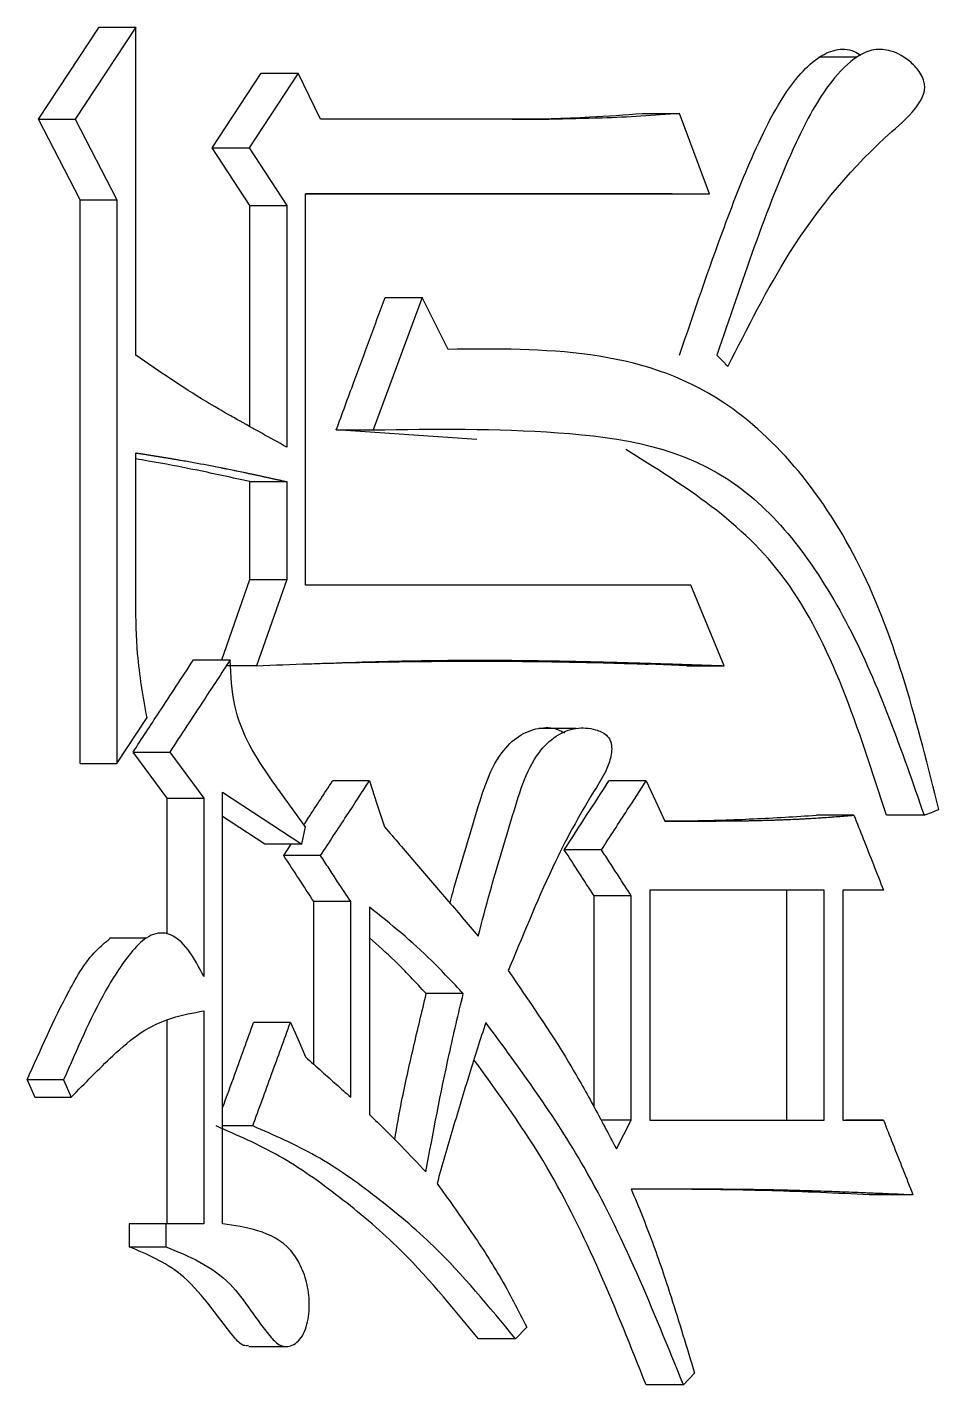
# Model space of a CAD drawing. Header units: millimetres. Extents: x 2687 to 4367, y 1046 to 2234.
# Drawn here: x 3485.92 to 3487.633, y 1381.113 to 1383.666 of the extents above; entities that cross this region are included whole.
import ezdxf

# ---------------------------------------------------------------- set-up
doc = ezdxf.new("R2010")
doc.units = ezdxf.units.MM

msp = doc.modelspace()

# ---------------------------------------------------------------- linework, layer by layer
at = {"color": 7, "linetype": 'Continuous', "lineweight": 25}
for p, q in [((3485.9417, 1383.493), (3486.0555, 1383.6661)), ((3486.1242, 1383.6661), (3486.0103, 1383.493)), ((3486.0555, 1383.6661), (3486.1242, 1383.6661)), ((3486.1242, 1383.0495), (3486.1242, 1383.6661)), ((3487.4793, 1383.6095), (3487.4079, 1383.6095)), ((3486.2681, 1383.439), (3486.3601, 1383.5796)), ((3486.4292, 1383.5796), (3486.3372, 1383.439)), ((3486.3601, 1383.5796), (3486.4292, 1383.5796)), ((3486.4716, 1383.493), (3486.4292, 1383.5796)), ((3487.0763, 1383.5039), (3487.1463, 1383.5039)), ((3487.2022, 1383.3524), (3487.1463, 1383.5039)), ((3485.9417, 1383.493), (3486.0103, 1383.493)), ((3486.0199, 1383.3416), (3485.9417, 1383.493)), ((3486.0103, 1383.493), (3486.0886, 1383.3416)), ((3486.9013, 1383.493), (3486.4716, 1383.493)), ((3486.8315, 1383.493), (3486.9013, 1383.493)), ((3486.2681, 1383.439), (3486.3372, 1383.439)), ((3486.3389, 1383.3308), (3486.2681, 1383.439)), ((3486.3372, 1383.439), (3486.408, 1383.3308)), ((3486.0199, 1383.3416), (3486.0886, 1383.3416)), ((3486.0199, 1382.2815), (3486.0199, 1383.3416)), ((3486.4433, 1383.3524), (3487.2022, 1383.3524)), ((3486.4433, 1382.6168), (3486.4433, 1383.3524)), ((3487.1321, 1383.3524), (3486.4433, 1383.3524)), ((3487.1321, 1383.3524), (3487.2022, 1383.3524)), ((3486.3389, 1383.3308), (3486.408, 1383.3308)), ((3486.3389, 1382.915), (3486.3389, 1383.3308)), ((3486.408, 1383.3308), (3486.408, 1382.8765)), ((3486.6622, 1383.1577), (3486.5705, 1382.9089)), ((3486.5928, 1383.1577), (3486.6622, 1383.1577)), ((3486.7115, 1383.0603), (3486.6622, 1383.1577)), ((3486.7655, 1382.8909), (3486.5012, 1382.9089)), ((3486.5012, 1382.9089), (3486.5705, 1382.9089)), ((3486.1242, 1382.5844), (3486.1242, 1382.8656)), ((3486.3389, 1382.8115), (3486.408, 1382.8115)), ((3486.3389, 1382.6277), (3486.3389, 1382.8115)), ((3486.408, 1382.8115), (3486.408, 1382.6277)), ((3486.2861, 1382.4762), (3486.3389, 1382.6277)), ((3486.3389, 1382.6277), (3486.408, 1382.6277)), ((3486.408, 1382.6277), (3486.3513, 1382.4654)), ((3487.1673, 1382.6168), (3486.4433, 1382.6168)), ((3487.2301, 1382.4654), (3487.1673, 1382.6168)), ((3486.2328, 1382.4762), (3486.3017, 1382.4762)), ((3486.3513, 1382.4654), (3486.2946, 1382.4654)), ((3487.1599, 1382.4654), (3487.0872, 1382.4682)), ((3487.1599, 1382.4654), (3487.2301, 1382.4654)), ((3486.0886, 1382.2815), (3486.1455, 1382.368)), ((3486.9521, 1382.3476), (3486.8814, 1382.3476)), ((3486.1193, 1382.3031), (3486.1882, 1382.3031)), ((3486.1832, 1382.2166), (3486.1193, 1382.3031)), ((3486.1882, 1382.3031), (3486.2521, 1382.2166)), ((3486.0199, 1382.2815), (3486.0886, 1382.2815)), ((3486.5635, 1382.2491), (3486.4942, 1382.2491)), ((3487.0834, 1382.2491), (3487.0134, 1382.2491)), ((3486.2875, 1382.2274), (3486.4363, 1382.1301)), ((3486.1832, 1382.2166), (3486.2521, 1382.2166)), ((3486.1832, 1381.9614), (3486.1832, 1382.2166)), ((3486.2521, 1382.2166), (3486.2521, 1381.8813)), ((3486.3671, 1382.1301), (3486.2875, 1382.1822)), ((3487.4737, 1382.1842), (3487.4032, 1382.1842)), ((3486.4363, 1382.1301), (3486.4433, 1382.1625)), ((3486.4363, 1382.1301), (3486.3671, 1382.1301)), ((3486.4024, 1382.1084), (3486.4166, 1382.1301)), ((3486.9994, 1382.1192), (3486.9296, 1382.1192)), ((3486.4716, 1382.1084), (3486.4024, 1382.1084)), ((3487.4181, 1382.0435), (3487.0904, 1382.0435)), ((3487.0904, 1382.0435), (3487.0904, 1381.6108)), ((3487.3477, 1381.6108), (3487.3477, 1382.0435)), ((3487.4181, 1381.6108), (3487.4181, 1382.0435)), ((3487.5293, 1382.0435), (3487.4529, 1382.0435)), ((3487.4529, 1382.0435), (3487.4529, 1381.6108)), ((3486.5282, 1382.0219), (3486.4589, 1382.0219)), ((3486.4589, 1381.7159), (3486.4589, 1382.0219)), ((3486.5282, 1381.6541), (3486.5282, 1382.0219)), ((3487.0554, 1382.0327), (3486.9855, 1382.0327)), ((3486.9855, 1381.6356), (3486.9855, 1382.0327)), ((3487.0554, 1381.6108), (3487.0554, 1382.0327)), ((3486.5635, 1382.0111), (3486.5635, 1381.6216)), ((3486.1438, 1381.953), (3486.075, 1381.953)), ((3486.7397, 1381.8488), (3486.6701, 1381.8488)), ((3486.2521, 1381.8163), (3486.2521, 1381.4161)), ((3486.1832, 1381.4161), (3486.1832, 1381.7986)), ((3486.415, 1381.7947), (3486.3459, 1381.7947)), ((3485.9889, 1381.6865), (3485.9203, 1381.6865)), ((3485.9203, 1381.6865), (3485.9346, 1381.6541)), ((3485.9889, 1381.6865), (3486.0032, 1381.6541)), ((3485.9346, 1381.6541), (3486.0032, 1381.6541)), ((3487.0554, 1381.6108), (3486.9987, 1381.6108)), ((3487.0904, 1381.6108), (3487.4181, 1381.6108)), ((3487.0904, 1381.6108), (3487.3477, 1381.6108)), ((3487.3477, 1381.6108), (3487.4181, 1381.6108)), ((3487.4529, 1381.6108), (3487.5293, 1381.6108)), ((3487.4529, 1381.6108), (3487.4587, 1381.6108)), ((3487.5293, 1381.6108), (3487.4587, 1381.6108)), ((3487.5847, 1381.4702), (3487.5141, 1381.4702)), ((3486.1811, 1381.4161), (3486.1122, 1381.4161)), ((3486.1122, 1381.4161), (3486.1122, 1381.3728)), ((3486.1811, 1381.4161), (3486.1811, 1381.3728)), ((3486.2521, 1381.4161), (3486.1811, 1381.4161)), ((3486.1122, 1381.3728), (3486.1811, 1381.3728)), ((3486.8381, 1381.1998), (3486.8592, 1381.2214)), ((3486.3369, 1381.1851), (3486.4064, 1381.1851)), ((3487.1533, 1381.1132), (3487.1743, 1381.1349)), ((3487.1533, 1381.1132), (3487.0832, 1381.1132))]:
    msp.add_line(p, q, dxfattribs=at)
at = {"color": 7, "linetype": 'Continuous', "lineweight": 25, "flags": 128}
for points in [[(3486.0886, 1383.3416), (3486.0886, 1382.9212), (3486.0886, 1382.2815)], [(3487.2162, 1383.0495), (3487.2267, 1383.0387), (3487.2371, 1383.0279)], [(3486.5635, 1382.2491), (3486.5776, 1382.2058), (3486.5917, 1382.1625)], [(3487.0834, 1382.2491), (3487.1009, 1382.2112), (3487.1184, 1382.1733)], [(3486.2875, 1381.4161), (3486.2875, 1381.8218), (3486.2875, 1382.2274)], [(3487.6055, 1382.1842), (3487.5768, 1382.1842), (3487.5558, 1382.1842), (3487.5349, 1382.1842)], [(3486.415, 1381.7947), (3486.4292, 1381.7623), (3486.4433, 1381.7298)], [(3487.0274, 1381.5567), (3487.0414, 1381.5838), (3487.0554, 1381.6108)], [(3486.3442, 1381.6), (3486.3268, 1381.6), (3486.3094, 1381.6), (3486.2875, 1381.6)], [(3486.8381, 1381.1998), (3486.8127, 1381.1998), (3486.7905, 1381.1998), (3486.7684, 1381.1998)]]:
    msp.add_lwpolyline(points, dxfattribs=at)
at = {"color": 7, "linetype": 'Continuous', "lineweight": 25}
for points, knots in [([(3487.1461, 1383.0495), (3487.1733, 1383.1299), (3487.2181, 1383.2625), (3487.2884, 1383.4416), (3487.3466, 1383.5534), (3487.4025, 1383.6081), (3487.4383, 1383.6258), (3487.4676, 1383.6258), (3487.4824, 1383.6159), (3487.4865, 1383.6132)], [0, 0, 0, 0, 0.3361485, 0.5545018, 0.7752187, 0.8508574, 0.9131508, 0.9759063, 1, 1, 1, 1]), ([(3487.2371, 1383.0279), (3487.2738, 1383.1009), (3487.3592, 1383.271), (3487.4892, 1383.4252), (3487.5842, 1383.5032), (3487.6023, 1383.5332), (3487.6065, 1383.5453), (3487.607, 1383.557), (3487.6045, 1383.5686), (3487.5965, 1383.5843), (3487.5763, 1383.6057), (3487.5465, 1383.6229), (3487.5111, 1383.6262), (3487.4716, 1383.6084), (3487.4177, 1383.5534), (3487.3523, 1383.4299), (3487.2853, 1383.2535), (3487.2393, 1383.1176), (3487.2162, 1383.0495)], [0, 0, 0, 0, 0.163054, 0.3801016, 0.4338943, 0.4429487, 0.4520876, 0.4580059, 0.4639132, 0.4738466, 0.4929621, 0.5283931, 0.555625, 0.5828501, 0.6338445, 0.7244784, 0.8619279, 1, 1, 1, 1]), ([(3486.8315, 1383.493), (3486.8559, 1383.4933), (3486.9046, 1383.4939), (3486.9862, 1383.4972), (3487.0434, 1383.5014), (3487.0763, 1383.5039)], [0, 0, 0, 0, 0.297859, 0.595729, 1, 1, 1, 1]), ([(3487.1463, 1383.5039), (3487.1221, 1383.502), (3487.0736, 1383.4983), (3486.992, 1383.4943), (3486.9344, 1383.4935), (3486.9013, 1383.493)], [0, 0, 0, 0, 0.29749, 0.594994, 1, 1, 1, 1]), ([(3486.5012, 1382.9089), (3486.5122, 1382.9389), (3486.533, 1382.9953), (3486.5636, 1383.0783), (3486.583, 1383.1312), (3486.5928, 1383.1577)], [0, 0, 0, 0, 0.361499, 0.68075, 1, 1, 1, 1]), ([(3487.6332, 1382.195), (3487.5934, 1382.3543), (3487.5157, 1382.6648), (3487.1904, 1383.0647), (3486.8919, 1383.062), (3486.7115, 1383.0603)], [0, 0, 0, 0, 0.294377, 0.573566, 1, 1, 1, 1]), ([(3486.408, 1382.8765), (3486.3768, 1382.8937), (3486.3417, 1382.9131), (3486.2912, 1382.9418), (3486.2267, 1382.9788), (3486.1679, 1383.0194), (3486.1242, 1383.0495)], [0, 0, 0, 0, 0.3251759, 0.3658228, 0.5284142, 1, 1, 1, 1]), ([(3486.5705, 1382.9089), (3486.6857, 1382.9105), (3486.9158, 1382.9136), (3487.2519, 1382.8617), (3487.4801, 1382.5464), (3487.5632, 1382.3065), (3487.6055, 1382.1842)], [0, 0, 0, 0, 0.273656, 0.546764, 0.768873, 1, 1, 1, 1]), ([(3486.1242, 1382.8656), (3486.1263, 1382.8653), (3486.1304, 1382.8647), (3486.1357, 1382.8638), (3486.1409, 1382.863), (3486.1451, 1382.8624), (3486.1492, 1382.8617), (3486.1534, 1382.861), (3486.1576, 1382.8604), (3486.1628, 1382.8595), (3486.167, 1382.8589), (3486.1722, 1382.858), (3486.1774, 1382.8572), (3486.1837, 1382.8562), (3486.1899, 1382.8551), (3486.1962, 1382.8541), (3486.2024, 1382.853), (3486.2149, 1382.8509), (3486.242, 1382.8462), (3486.269, 1382.841), (3486.2897, 1382.8368), (3486.298, 1382.8351), (3486.3063, 1382.8334), (3486.3166, 1382.8313), (3486.3249, 1382.8296), (3486.3332, 1382.8278), (3486.3394, 1382.8265), (3486.3446, 1382.8254), (3486.3498, 1382.8243), (3486.3539, 1382.8234), (3486.358, 1382.8225), (3486.3622, 1382.8216), (3486.3663, 1382.8207), (3486.3715, 1382.8196), (3486.3756, 1382.8186), (3486.3808, 1382.8175), (3486.3849, 1382.8166), (3486.389, 1382.8157), (3486.3932, 1382.8148), (3486.3973, 1382.8139), (3486.4026, 1382.8127), (3486.4058, 1382.812), (3486.408, 1382.8115)], [0, 0, 0, 0, 0.021952, 0.043903, 0.054879, 0.07683, 0.087806, 0.098782, 0.120733, 0.131709, 0.15366, 0.164636, 0.186587, 0.208539, 0.23049, 0.252442, 0.274393, 0.296345, 0.384151, 0.559767, 0.581718, 0.60367, 0.647573, 0.669524, 0.713427, 0.735378, 0.75733, 0.779281, 0.790257, 0.812208, 0.823184, 0.83416, 0.856111, 0.867087, 0.889038, 0.900014, 0.921966, 0.932941, 0.943917, 0.965868, 0.976844, 1, 1, 1, 1]), ([(3487.5349, 1382.1842), (3487.4824, 1382.3474), (3487.3807, 1382.6642), (3487.1545, 1382.8041), (3487.0449, 1382.8719)], [0, 0, 0, 0, 0.515406, 1, 1, 1, 1]), ([(3486.3389, 1382.8115), (3486.3058, 1382.8188), (3486.2423, 1382.8329), (3486.1706, 1382.8466), (3486.132, 1382.8529), (3486.1242, 1382.8542)], [0, 0, 0, 0, 0.463687, 0.891018, 1, 1, 1, 1]), ([(3486.1455, 1382.368), (3486.1384, 1382.4078), (3486.1258, 1382.4789), (3486.1247, 1382.5521), (3486.1242, 1382.5844)], [0, 0, 0, 0, 0.558835, 1, 1, 1, 1]), ([(3486.1193, 1382.3031), (3486.1357, 1382.3281), (3486.1628, 1382.3694), (3486.2006, 1382.4271), (3486.222, 1382.4599), (3486.2328, 1382.4762)], [0, 0, 0, 0, 0.432882, 0.716441, 1, 1, 1, 1]), ([(3486.3017, 1382.4762), (3486.2854, 1382.4513), (3486.2583, 1382.4099), (3486.2204, 1382.3522), (3486.1989, 1382.3195), (3486.1882, 1382.3031)], [0, 0, 0, 0, 0.432629, 0.716314, 1, 1, 1, 1]), ([(3486.4433, 1382.1625), (3486.4214, 1382.1924), (3486.3853, 1382.2418), (3486.3368, 1382.3137), (3486.3057, 1382.3895), (3486.303, 1382.4471), (3486.3017, 1382.4762)], [0, 0, 0, 0, 0.334385, 0.552202, 0.773272, 1, 1, 1, 1]), ([(3486.3513, 1382.4654), (3486.4176, 1382.468), (3486.5501, 1382.4731), (3486.6985, 1382.476), (3486.7829, 1382.4759), (3486.8035, 1382.4758), (3486.8096, 1382.4757), (3486.8158, 1382.4757), (3486.822, 1382.4756), (3486.8281, 1382.4756), (3486.8364, 1382.4755), (3486.8446, 1382.4754), (3486.8528, 1382.4753), (3486.859, 1382.4753), (3486.8651, 1382.4752), (3486.8713, 1382.4751), (3486.8775, 1382.475), (3486.8836, 1382.4749), (3486.8918, 1382.4748), (3486.9, 1382.4747), (3486.9083, 1382.4745), (3486.9144, 1382.4744), (3486.9206, 1382.4743), (3486.9267, 1382.4742), (3486.9329, 1382.4741), (3486.939, 1382.474), (3486.9452, 1382.4738), (3486.9513, 1382.4737), (3486.9596, 1382.4735), (3486.9678, 1382.4733), (3486.976, 1382.4731), (3486.9821, 1382.473), (3486.9883, 1382.4728), (3486.9944, 1382.4727), (3487.0006, 1382.4725), (3487.0067, 1382.4724), (3487.0149, 1382.4722), (3487.0231, 1382.4719), (3487.0313, 1382.4717), (3487.0374, 1382.4715), (3487.0436, 1382.4714), (3487.0497, 1382.4712), (3487.0559, 1382.471), (3487.062, 1382.4708), (3487.0681, 1382.4707), (3487.0743, 1382.4705), (3487.0825, 1382.4702), (3487.0906, 1382.47), (3487.0988, 1382.4697), (3487.105, 1382.4695), (3487.1111, 1382.4693), (3487.1172, 1382.4691), (3487.1234, 1382.4689), (3487.1295, 1382.4688), (3487.1377, 1382.4685), (3487.1459, 1382.4682), (3487.154, 1382.468), (3487.1602, 1382.4678), (3487.1663, 1382.4675), (3487.1724, 1382.4673), (3487.1785, 1382.4671), (3487.1847, 1382.4669), (3487.1908, 1382.4667), (3487.199, 1382.4665), (3487.2071, 1382.4662), (3487.2153, 1382.4659), (3487.2223, 1382.4657), (3487.2272, 1382.4655), (3487.2301, 1382.4654)], [0, 0, 0, 0, 0.22469, 0.449389, 0.505561, 0.512583, 0.519604, 0.526626, 0.533648, 0.540669, 0.547691, 0.561734, 0.568755, 0.575777, 0.582798, 0.58982, 0.596841, 0.603863, 0.610884, 0.624928, 0.631949, 0.638971, 0.645992, 0.653014, 0.660035, 0.667057, 0.674078, 0.6811, 0.688121, 0.702165, 0.709186, 0.716208, 0.723229, 0.730251, 0.737272, 0.744294, 0.751315, 0.765358, 0.77238, 0.779401, 0.786423, 0.793445, 0.800466, 0.807488, 0.814509, 0.821531, 0.828552, 0.842595, 0.849617, 0.856638, 0.86366, 0.870682, 0.877703, 0.884725, 0.891746, 0.905789, 0.912811, 0.919832, 0.926854, 0.933875, 0.940897, 0.947918, 0.95494, 0.961962, 0.976005, 0.983026, 0.990048, 1, 1, 1, 1]), ([(3486.4402, 1382.4688), (3486.4535, 1382.4692), (3486.5299, 1382.4717), (3486.7455, 1382.4754), (3486.9304, 1382.4727), (3487.0319, 1382.4702), (3487.0718, 1382.469), (3487.087, 1382.4684), (3487.0871, 1382.4684), (3487.0873, 1382.4684)], [0, 0, 0, 0, 0.091246, 0.521297, 0.77416, 0.895412, 0.961125, 0.976415, 1, 1, 1, 1]), ([(3486.7147, 1382.019), (3486.7166, 1382.0261), (3486.7306, 1382.0788), (3486.7606, 1382.1734), (3486.7921, 1382.2855), (3486.8431, 1382.3353), (3486.8801, 1382.3498), (3486.9106, 1382.3498), (3486.9261, 1382.3413), (3486.9301, 1382.3391)], [0, 0, 0, 0, 0.046643, 0.342403, 0.639171, 0.748921, 0.858405, 0.963449, 1, 1, 1, 1]), ([(3486.7678, 1381.957), (3486.7751, 1381.985), (3486.7943, 1382.0586), (3486.8301, 1382.1736), (3486.862, 1382.286), (3486.9132, 1382.3354), (3486.9507, 1382.3505), (3486.9833, 1382.3478), (3487.005, 1382.3391), (3487.0142, 1382.3287), (3487.0177, 1382.3208), (3487.019, 1382.3106), (3487.0173, 1382.2934), (3487.0085, 1382.2664), (3486.9687, 1382.2039), (3486.9025, 1382.0851), (3486.8544, 1381.9634), (3486.8251, 1381.8948), (3486.824, 1381.8921)], [0, 0, 0, 0, 0.080829, 0.213073, 0.345773, 0.395058, 0.444233, 0.491132, 0.518332, 0.527917, 0.53551, 0.543103, 0.555865, 0.581938, 0.622671, 0.782526, 0.991638, 1, 1, 1, 1]), ([(3486.4404, 1382.1666), (3486.443, 1382.1706), (3486.461, 1382.1981), (3486.4789, 1382.2256), (3486.4942, 1382.2491)], [0, 0, 0, 0, 0.147167, 1, 1, 1, 1]), ([(3486.4716, 1382.1084), (3486.4798, 1382.1209), (3486.4961, 1382.1459), (3486.5267, 1382.1927), (3486.5492, 1382.2271), (3486.5635, 1382.2491)], [0, 0, 0, 0, 0.2662424, 0.5324848, 1, 1, 1, 1]), ([(3486.9296, 1382.1192), (3486.9435, 1382.1409), (3486.9715, 1382.1841), (3486.9995, 1382.2274), (3487.0134, 1382.2491)], [0, 0, 0, 0, 0.4999997, 1, 1, 1, 1]), ([(3486.9994, 1382.1192), (3487.0075, 1382.1317), (3487.0237, 1382.1567), (3487.0517, 1382.2), (3487.0716, 1382.2307), (3487.0834, 1382.2491)], [0, 0, 0, 0, 0.288429, 0.576858, 1, 1, 1, 1]), ([(3487.6055, 1382.1842), (3487.6101, 1382.186), (3487.6194, 1382.1896), (3487.6286, 1382.1932), (3487.6332, 1382.195)], [0, 0, 0, 0, 0.499988, 1, 1, 1, 1]), ([(3487.1182, 1382.1737), (3487.1344, 1382.1737), (3487.1902, 1382.1738), (3487.2853, 1382.177), (3487.3639, 1382.1818), (3487.4032, 1382.1842)], [0, 0, 0, 0, 0.170166, 0.585003, 1, 1, 1, 1]), ([(3487.1184, 1382.1733), (3487.1579, 1382.1733), (3487.1999, 1382.1732), (3487.2443, 1382.1736), (3487.2517, 1382.1737), (3487.2591, 1382.1738), (3487.2665, 1382.1739), (3487.2727, 1382.174), (3487.2788, 1382.1741), (3487.2837, 1382.1742), (3487.2899, 1382.1744), (3487.2961, 1382.1745), (3487.3059, 1382.1748), (3487.3158, 1382.175), (3487.3256, 1382.1753), (3487.333, 1382.1756), (3487.3404, 1382.1759), (3487.3502, 1382.1762), (3487.3588, 1382.1766), (3487.3675, 1382.177), (3487.3724, 1382.1773), (3487.3785, 1382.1776), (3487.3847, 1382.1779), (3487.3945, 1382.1785), (3487.4043, 1382.1791), (3487.4166, 1382.1799), (3487.4264, 1382.1806), (3487.4387, 1382.1815), (3487.4485, 1382.1822), (3487.461, 1382.1832), (3487.4686, 1382.1838), (3487.4737, 1382.1842)], [0, 0, 0, 0, 0.332695, 0.353489, 0.374282, 0.395075, 0.415869, 0.436662, 0.447059, 0.467852, 0.478249, 0.499042, 0.519836, 0.561423, 0.582216, 0.603009, 0.623803, 0.644596, 0.686183, 0.69658, 0.717373, 0.72777, 0.748563, 0.769356, 0.810943, 0.831737, 0.873323, 0.894117, 0.935704, 0.956497, 1, 1, 1, 1]), ([(3487.4737, 1382.1842), (3487.4795, 1382.1694), (3487.4917, 1382.1387), (3487.5102, 1382.0918), (3487.5229, 1382.0596), (3487.5293, 1382.0435)], [0, 0, 0, 0, 0.3137275, 0.6568637, 1, 1, 1, 1]), ([(3486.5917, 1382.1625), (3486.6106, 1382.1405), (3486.6494, 1382.0952), (3486.7081, 1382.0267), (3486.7479, 1381.9802), (3486.7678, 1381.957)], [0, 0, 0, 0, 0.321741, 0.660871, 1, 1, 1, 1]), ([(3486.9855, 1382.0327), (3486.9762, 1382.0471), (3486.9575, 1382.076), (3486.9389, 1382.1048), (3486.9296, 1382.1192)], [0, 0, 0, 0, 0.500002, 1, 1, 1, 1]), ([(3487.0554, 1382.0327), (3487.0474, 1382.0452), (3487.034, 1382.0659), (3487.0153, 1382.0947), (3487.0047, 1382.1111), (3486.9994, 1382.1192)], [0, 0, 0, 0, 0.432649, 0.716324, 1, 1, 1, 1]), ([(3486.4589, 1382.0219), (3486.4495, 1382.0363), (3486.4307, 1382.0652), (3486.4119, 1382.094), (3486.4024, 1382.1084)], [0, 0, 0, 0, 0.500002, 1, 1, 1, 1]), ([(3486.5282, 1382.0219), (3486.52, 1382.0344), (3486.5065, 1382.055), (3486.4877, 1382.0839), (3486.477, 1382.1002), (3486.4716, 1382.1084)], [0, 0, 0, 0, 0.4326487, 0.7163239, 1, 1, 1, 1]), ([(3486.7397, 1381.8488), (3486.7201, 1381.8697), (3486.6824, 1381.9099), (3486.6234, 1381.9638), (3486.5835, 1381.9953), (3486.5635, 1382.0111)], [0, 0, 0, 0, 0.349925, 0.674457, 1, 1, 1, 1]), ([(3486.2521, 1381.8813), (3486.2431, 1381.8986), (3486.2255, 1381.9327), (3486.1883, 1381.9672), (3486.1473, 1381.96), (3486.1075, 1381.9196), (3486.051, 1381.8308), (3486.0136, 1381.7439), (3485.9889, 1381.6865)], [0, 0, 0, 0, 0.121784, 0.238894, 0.329996, 0.425945, 0.621085, 1, 1, 1, 1]), ([(3485.9203, 1381.6865), (3485.9453, 1381.7432), (3485.983, 1381.829), (3486.0366, 1381.9202), (3486.0669, 1381.945), (3486.0759, 1381.9524)], [0, 0, 0, 0, 0.578164, 0.875853, 1, 1, 1, 1]), ([(3486.6701, 1381.8488), (3486.6506, 1381.8698), (3486.6161, 1381.9069), (3486.5794, 1381.9397), (3486.5635, 1381.9539)], [0, 0, 0, 0, 0.56596, 1, 1, 1, 1]), ([(3486.824, 1381.8921), (3486.8629, 1381.8359), (3486.9189, 1381.7549), (3486.9838, 1381.6396), (3487.0129, 1381.5844), (3487.0274, 1381.5567)], [0, 0, 0, 0, 0.532376, 0.766064, 1, 1, 1, 1]), ([(3486.6109, 1381.5746), (3486.6151, 1381.5985), (3486.6253, 1381.6568), (3486.6461, 1381.7478), (3486.6621, 1381.8151), (3486.6701, 1381.8488)], [0, 0, 0, 0, 0.256892, 0.628328, 1, 1, 1, 1]), ([(3486.6692, 1381.5135), (3486.6832, 1381.5875), (3486.7044, 1381.7003), (3486.7306, 1381.8109), (3486.7397, 1381.8488)], [0, 0, 0, 0, 0.6569803, 1, 1, 1, 1]), ([(3486.0032, 1381.6541), (3486.029, 1381.6806), (3486.0713, 1381.7241), (3486.1332, 1381.7787), (3486.1919, 1381.8055), (3486.232, 1381.8127), (3486.2521, 1381.8163)], [0, 0, 0, 0, 0.3446396, 0.5657566, 0.7835326, 1, 1, 1, 1]), ([(3486.2875, 1381.6339), (3486.2952, 1381.655), (3486.3147, 1381.7087), (3486.3342, 1381.7623), (3486.3459, 1381.7947)], [0, 0, 0, 0, 0.3946343, 1, 1, 1, 1]), ([(3486.3442, 1381.6), (3486.356, 1381.6325), (3486.3797, 1381.6974), (3486.4032, 1381.7623), (3486.415, 1381.7947)], [0, 0, 0, 0, 0.4999996, 1, 1, 1, 1]), ([(3486.7819, 1381.7947), (3486.7717, 1381.7626), (3486.7507, 1381.6965), (3486.7201, 1381.5956), (3486.7003, 1381.5264), (3486.6904, 1381.4918)], [0, 0, 0, 0, 0.320379, 0.660141, 1, 1, 1, 1]), ([(3487.1533, 1381.1132), (3487.096, 1381.255), (3486.9946, 1381.5062), (3486.8464, 1381.7071), (3486.7819, 1381.7947)], [0, 0, 0, 0, 0.5642098, 1, 1, 1, 1]), ([(3486.4433, 1381.7298), (3486.4536, 1381.7207), (3486.4728, 1381.7035), (3486.5011, 1381.6783), (3486.5191, 1381.6622), (3486.5282, 1381.6541)], [0, 0, 0, 0, 0.361282, 0.680641, 1, 1, 1, 1]), ([(3487.0832, 1381.1132), (3487.0267, 1381.2556), (3486.9377, 1381.4797), (3486.8073, 1381.6592), (3486.7598, 1381.7246)], [0, 0, 0, 0, 0.635566, 1, 1, 1, 1]), ([(3486.5635, 1381.6216), (3486.5735, 1381.6118), (3486.5937, 1381.5922), (3486.6292, 1381.5565), (3486.6541, 1381.5298), (3486.6692, 1381.5135)], [0, 0, 0, 0, 0.280921, 0.561854, 1, 1, 1, 1]), ([(3487.5293, 1381.6108), (3487.5351, 1381.5961), (3487.5472, 1381.5653), (3487.5657, 1381.5185), (3487.5784, 1381.4863), (3487.5847, 1381.4702)], [0, 0, 0, 0, 0.313727, 0.656864, 1, 1, 1, 1]), ([(3486.7684, 1381.1998), (3486.7186, 1381.2603), (3486.6369, 1381.3595), (3486.5078, 1381.4675), (3486.3954, 1381.5478), (3486.3151, 1381.5827), (3486.2752, 1381.6)], [0, 0, 0, 0, 0.34442, 0.564747, 0.783429, 1, 1, 1, 1]), ([(3486.8381, 1381.1998), (3486.7882, 1381.2603), (3486.7064, 1381.3595), (3486.5771, 1381.4675), (3486.4645, 1381.5478), (3486.3842, 1381.5827), (3486.3442, 1381.6)], [0, 0, 0, 0, 0.34436, 0.564684, 0.783385, 1, 1, 1, 1]), ([(3486.6904, 1381.4918), (3486.711, 1381.4632), (3486.7516, 1381.4067), (3486.8097, 1381.3183), (3486.8426, 1381.2538), (3486.8592, 1381.2214)], [0, 0, 0, 0, 0.3384511, 0.6681197, 1, 1, 1, 1]), ([(3487.5847, 1381.4702), (3487.5771, 1381.4706), (3487.5618, 1381.4712), (3487.5426, 1381.4721), (3487.5273, 1381.4727), (3487.5158, 1381.4732), (3487.5063, 1381.4736), (3487.4967, 1381.474), (3487.4833, 1381.4746), (3487.4641, 1381.4754), (3487.4449, 1381.4761), (3487.4257, 1381.4768), (3487.4104, 1381.4773), (3487.3912, 1381.4779), (3487.3758, 1381.4784), (3487.3566, 1381.4789), (3487.3413, 1381.4792), (3487.3259, 1381.4796), (3487.3105, 1381.4799), (3487.2951, 1381.4801), (3487.2759, 1381.4804), (3487.2624, 1381.4805), (3487.2489, 1381.4807), (3487.2412, 1381.4807), (3487.2316, 1381.4808), (3487.2239, 1381.4809), (3487.2162, 1381.4809), (3487.2085, 1381.481), (3487.2008, 1381.481), (3487.1911, 1381.481), (3487.1834, 1381.4811), (3487.1738, 1381.4811), (3487.1661, 1381.4811), (3487.1564, 1381.4811), (3487.1487, 1381.4811), (3487.141, 1381.4811), (3487.1333, 1381.4811), (3487.1256, 1381.4811), (3487.1159, 1381.4811), (3487.1082, 1381.4811), (3487.0986, 1381.4811), (3487.0918, 1381.4811), (3487.086, 1381.4811), (3487.0821, 1381.4811), (3487.0783, 1381.4811), (3487.0735, 1381.4811), (3487.0696, 1381.4811), (3487.065, 1381.481), (3487.0606, 1381.481), (3487.0571, 1381.481), (3487.0554, 1381.481)], [0, 0, 0, 0, 0.043584, 0.087168, 0.10896, 0.130753, 0.152545, 0.163441, 0.185233, 0.228817, 0.272401, 0.294193, 0.337777, 0.35957, 0.403154, 0.424946, 0.46853, 0.490322, 0.512114, 0.555699, 0.577491, 0.621075, 0.631971, 0.653763, 0.664659, 0.686451, 0.697347, 0.708243, 0.730035, 0.740931, 0.762723, 0.773619, 0.795412, 0.806308, 0.8281, 0.838996, 0.849892, 0.871684, 0.88258, 0.904372, 0.915268, 0.93706, 0.942508, 0.947956, 0.958852, 0.9643, 0.975196, 0.980644, 0.990322, 1, 1, 1, 1]), ([(3487.0554, 1381.481), (3487.069, 1381.4481), (3487.096, 1381.3821), (3487.1349, 1381.266), (3487.1598, 1381.1829), (3487.1743, 1381.1349)], [0, 0, 0, 0, 0.296607, 0.593255, 1, 1, 1, 1]), ([(3487.5141, 1381.4702), (3487.4528, 1381.473), (3487.3345, 1381.4785), (3487.1815, 1381.4811), (3487.0897, 1381.481), (3487.0555, 1381.481)], [0, 0, 0, 0, 0.402188, 0.777041, 1, 1, 1, 1]), ([(3486.1811, 1381.3728), (3486.2242, 1381.3551), (3486.3022, 1381.323), (3486.3553, 1381.2265), (3486.3948, 1381.185), (3486.4135, 1381.1843), (3486.4277, 1381.1925), (3486.4383, 1381.2051), (3486.4477, 1381.2283), (3486.4519, 1381.2619), (3486.4478, 1381.302), (3486.4354, 1381.3377), (3486.4076, 1381.381), (3486.354, 1381.4064), (3486.3097, 1381.4129), (3486.2875, 1381.4161)], [0, 0, 0, 0, 0.230991, 0.417984, 0.453958, 0.487906, 0.511162, 0.535138, 0.560232, 0.612084, 0.662769, 0.713245, 0.762331, 0.881446, 1, 1, 1, 1]), ([(3486.3364, 1381.187), (3486.3332, 1381.1868), (3486.323, 1381.1863), (3486.2792, 1381.2383), (3486.2226, 1381.3261), (3486.1457, 1381.3587), (3486.1122, 1381.3728)], [0, 0, 0, 0, 0.036093, 0.112614, 0.614141, 1, 1, 1, 1])]:
    msp.add_open_spline(points, degree=3, knots=knots, dxfattribs=at)

doc.saveas('drawing.dxf')
